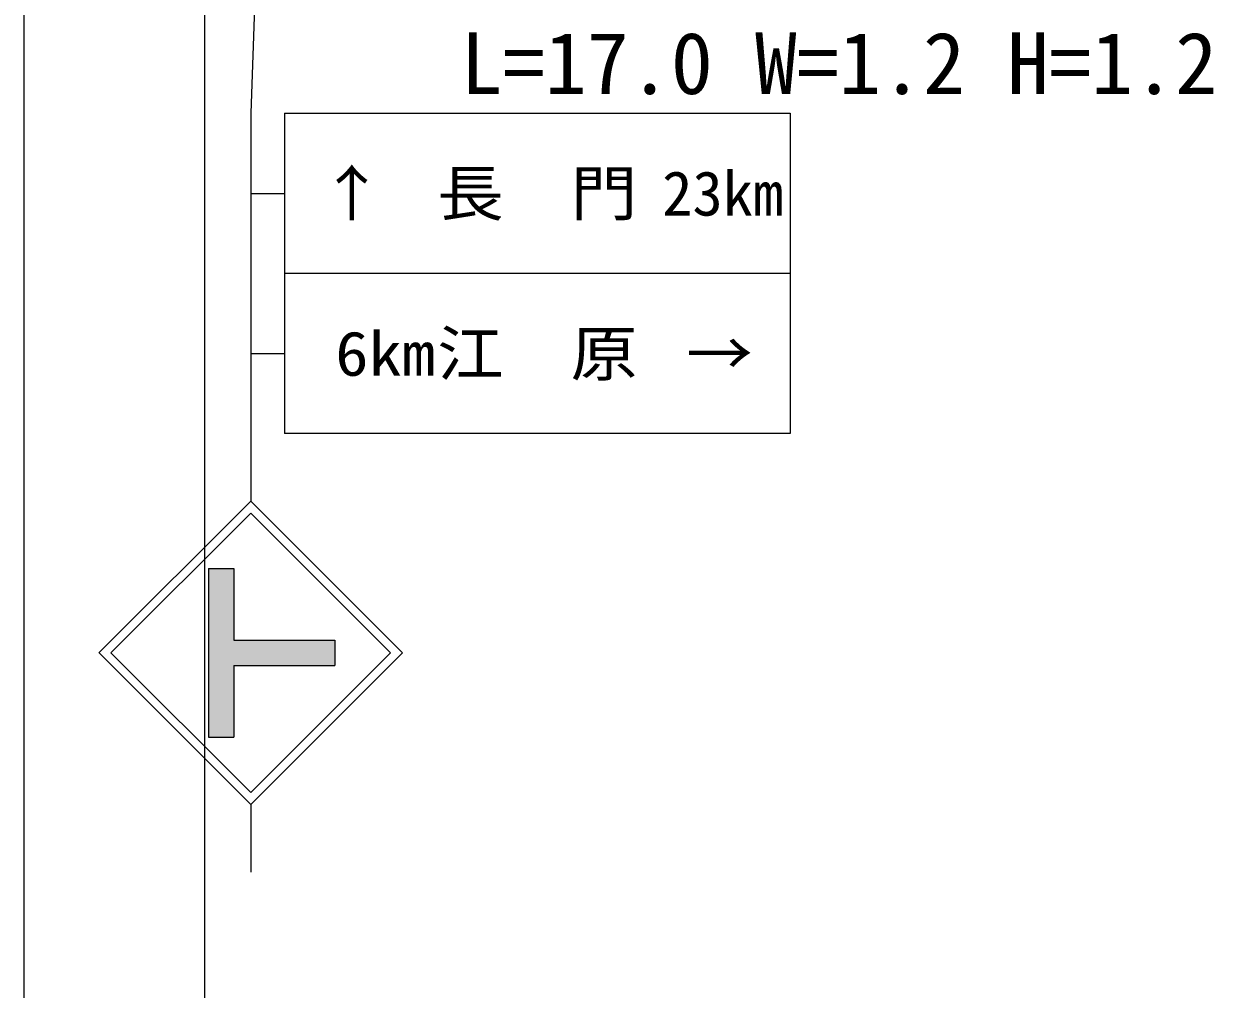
# Model space of a CAD drawing. Units: millimetres, scale not verified. Extents: x 40000 to 680000, y 20000 to 380000.
# Drawn here: x 433877 to 469163, y 259192 to 287820 of the extents above; entities that cross this region are included whole.
import ezdxf
from ezdxf.enums import TextEntityAlignment as Align

# ---------------------------------------------------------------- set-up
doc = ezdxf.new("R2010")
doc.units = ezdxf.units.MM
doc.header["$LTSCALE"] = 1000
for name, color, linetype, lineweight in [('M-BGD', 7, 'Continuous', 25), ('M-STR-HTXT', 7, 'Continuous', 13), ('M-STR-STRC', 7, 'Continuous', 25)]:
    doc.layers.add(name, color=color, linetype=linetype, lineweight=lineweight)
doc.styles.add('ＭＳ ゴシック', font='')
doc.styles.get('ＭＳ ゴシック').set_extended_font_data('MS Gothic')

msp = doc.modelspace()

# ---------------------------------------------------------------- hatches: boundary and pattern name
at = {"layer": 'M-STR-STRC'}
msp.add_hatch(color=256, dxfattribs=at).paths.add_polyline_path([(439358, 271667), (440108, 271667), (440108, 269542), (443108, 269542), (443108, 268792), (440108, 268792), (440108, 266667), (439358, 266667)])

# ---------------------------------------------------------------- linework, layer by layer
at = {"layer": 'M-BGD'}
msp.add_line((433877, 328877), (433877, 222975), dxfattribs=at)
at = {"layer": 'M-STR-STRC'}
for p, q in [((442287, 333267), (440608, 285167)), ((439238, 329396), (439238, 233566)), ((440608, 285167), (440608, 273667)), ((441608, 285167), (456608, 285167)), ((441608, 285167), (441608, 275667)), ((456608, 285167), (456608, 275667)), ((440608, 282792), (441608, 282792)), ((456608, 280417), (441608, 280417)), ((440608, 278042), (441608, 278042)), ((456608, 275667), (441608, 275667)), ((436108, 269167), (440608, 273667)), ((445108, 269167), (440608, 273667)), ((436462, 269167), (440608, 273313)), ((444755, 269167), (440608, 273313)), ((439358, 271667), (439358, 266667)), ((439358, 271667), (440108, 271667)), ((440108, 271667), (440108, 269542)), ((440108, 269542), (443108, 269542)), ((443108, 269542), (443108, 268792)), ((436109, 269167), (440608, 264667)), ((436462, 269167), (440608, 265021)), ((440608, 264667), (445108, 269167)), ((440608, 265021), (444755, 269167)), ((440108, 268792), (443108, 268792)), ((440108, 268792), (440108, 266667)), ((439358, 266667), (440108, 266667)), ((440609, 264667), (440609, 262667))]:
    msp.add_line(p, q, dxfattribs=at)

# ---------------------------------------------------------------- texts
at = {"layer": 'M-STR-HTXT', "style": 'ＭＳ ゴシック'}
msp.add_text('L=17.0 W=1.2 H=1.2', height=1833, dxfattribs=at).set_placement((446838, 287570), align=Align.TOP_LEFT)
at = {"layer": 'M-STR-STRC', "style": 'ＭＳ ゴシック', "width": 1.1}
for s, p in [('↑', (443608, 282792)), ('長\u3000門', (449108, 282792)), ('\u30006km', (443608, 278042)), ('江\u3000原', (449108, 278042))]:
    msp.add_text(s, height=1320, dxfattribs=at).set_placement(p, align=Align.MIDDLE_CENTER)
at = {"layer": 'M-STR-STRC', "style": 'ＭＳ ゴシック'}
msp.add_text('23km', height=1320, dxfattribs=at).set_placement((456408, 282792), align=Align.MIDDLE_RIGHT)
at = {"layer": 'M-STR-STRC', "style": 'ＭＳ ゴシック', "width": 1.1}
msp.add_text('→', height=1320, dxfattribs=at).set_placement((455508, 278042), align=Align.MIDDLE_RIGHT)

doc.saveas('drawing.dxf')
